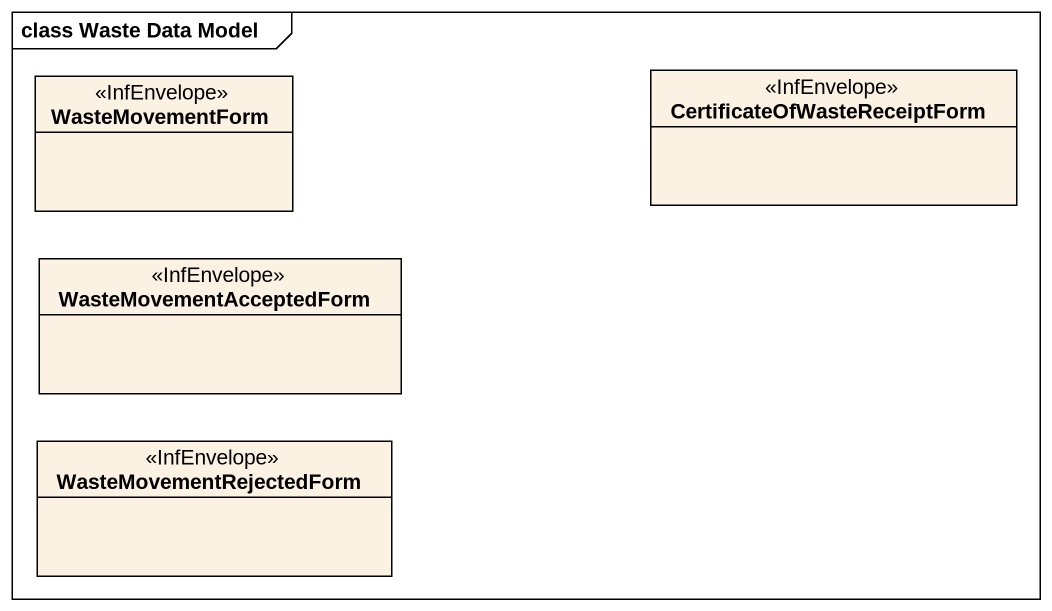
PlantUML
@startuml
mainframe class Waste Data Model
hide circle
hide empty members
class WasteMovementForm <<InfEnvelope>>
class "CertificateOfWasteReceiptForm" as CertificateOfWasteReceiptFor <<InfEnvelope>>
class WasteMovementAcceptedForm <<InfEnvelope>>
class WasteMovementRejectedForm <<InfEnvelope>>
@enduml
